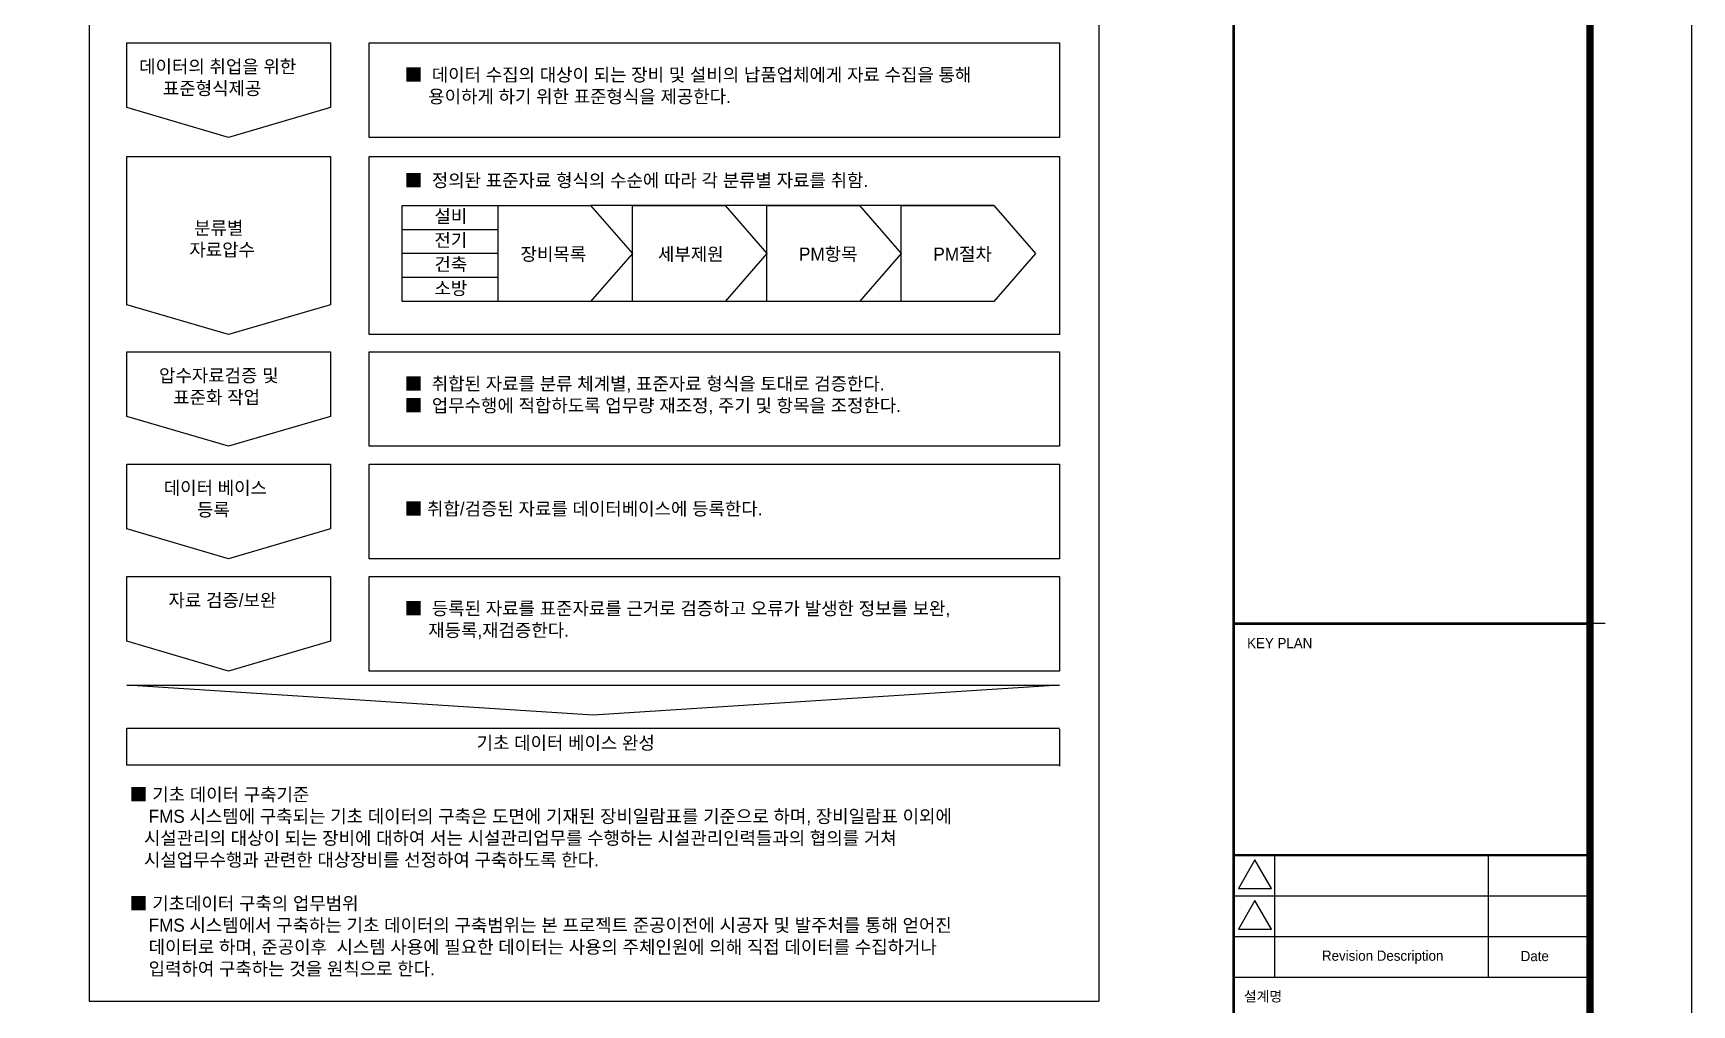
# Model space of a CAD drawing. Header units: millimetres. Extents: x 2538 to 3379, y -887 to -293.
# Drawn here: x 3052.9 to 3378.7, y -664.6 to -473.6 of the extents above; entities that cross this region are included whole.
import ezdxf
from ezdxf.enums import TextEntityAlignment as Align

# ---------------------------------------------------------------- set-up
doc = ezdxf.new("R2010")
doc.units = ezdxf.units.MM
doc.header["$LTSCALE"] = 40
doc.header["$MEASUREMENT"] = 0
doc.layers.get('0').update_dxf_attribs({"linetype": 'CONTINUOUS'})
doc.layers.add('001dmp-FORM', color=7, linetype='CONTINUOUS')
doc.layers.add('1', color=3, linetype='CONTINUOUS')
doc.styles.add('HAUD01', font='Dotum.ttf')
doc.styles.add('돋움', font='Dotum.ttf')

# ---------------------------------------------------------------- blocks, each defined once
blk = doc.blocks.new('FORM_ELEC_SUKWOO$0$')
at = {"layer": '001dmp-FORM'}
for p, q in [((158458, 57114), (157881, 57114)), ((145959, 48364), (145959, 43749)), ((154035, 48364), (154035, 43749)), ((145846, 47108), (145221, 48188)), ((144596, 47108), (145846, 47108)), ((144420, 46826), (157881, 46826)), ((145846, 45570), (145221, 46650)), ((144420, 45288), (157881, 45288)), ((144596, 45570), (145846, 45570)), ((144420, 43749), (157881, 43749))]:
    blk.add_line(p, q, dxfattribs=at)
at = {"layer": '001dmp-FORM', "color": 30}
blk.add_lwpolyline([(161727, 114228), (0, 114228), (0, 0), (161727, 0)], close=True, dxfattribs=at)
at = {"layer": '001dmp-FORM', "const_width": 288}
blk.add_lwpolyline([(5769, 3846), (5769, 110382), (157881, 110382), (157881, 3846)], close=True, dxfattribs=at)
at = {"layer": '001dmp-FORM', "const_width": 96.2}
for points in [[(144420, 3846), (144420, 110382)], [(144420, 57114), (157881, 57114)], [(144420, 48364), (157881, 48364)]]:
    blk.add_lwpolyline(points, dxfattribs=at)
at = {"layer": '001dmp-FORM'}
for points in [[(145221, 48188), (144596, 47108)], [(145221, 46650), (144596, 45570)]]:
    blk.add_lwpolyline(points, dxfattribs=at)
at = {"layer": '001dmp-FORM', "color": 3, "linetype": 'Continuous', "style": '돋움'}
blk.add_text('KEY PLAN', height=384.6, dxfattribs=at).set_placement((144929, 56186))
for s, height, p in [('Revision Description', 384.61, (150049, 44563)), ('Date', 384.6, (155796, 44550))]:
    blk.add_text(s, height=height, dxfattribs=at).set_placement(p, align=Align.MIDDLE_CENTER)
blk.add_text('설계명', height=384.6, dxfattribs=at).set_placement((144805, 43024), align=Align.MIDDLE_LEFT)
blk = doc.blocks.new('FORM_ELEC_SUKWOO')
at = {"layer": '001dmp-FORM'}
blk.add_blockref('FORM_ELEC_SUKWOO$0$', (12, -1), dxfattribs=at)

msp = doc.modelspace()

# ---------------------------------------------------------------- linework, layer by layer
at = {"color": 1}
for p, q in [((3254.49, -475.52), (3254.49, -494.11)), ((3091.25, -494.11), (3071.25, -488.26)), ((3254.49, -497.88), (3254.49, -532.89)), ((3241.58, -507.5), (3162.38, -507.5)), ((3125.37, -512.22), (3144.21, -512.22)), ((3144.21, -516.94), (3125.37, -516.94)), ((3170.61, -516.94), (3162.38, -526.39)), ((3197.01, -516.94), (3188.78, -526.39)), ((3223.4, -516.94), (3215.18, -526.39)), ((3144.21, -521.67), (3125.37, -521.67)), ((3091.25, -532.89), (3071.25, -527.04)), ((3254.49, -536.24), (3254.49, -554.83)), ((3091.25, -554.83), (3071.25, -548.98)), ((3254.49, -558.34), (3254.49, -576.92)), ((3091.25, -576.92), (3071.25, -571.08)), ((3254.49, -580.41), (3254.49, -599)), ((3091.25, -599), (3071.25, -593.16)), ((3162.87, -607.65), (3071.25, -601.8)), ((3254.49, -610.46), (3254.49, -617.71))]:
    msp.add_line(p, q, dxfattribs=at)
for points in [[(3071.25, -488.26), (3071.25, -475.52), (3111.26, -475.52), (3111.26, -488.26), (3091.25, -494.11)], [(3254.49, -494.11), (3118.9, -494.11), (3118.9, -475.52), (3118.9, -475.52), (3254.49, -475.52)], [(3071.25, -527.04), (3071.25, -497.88), (3111.26, -497.88), (3111.26, -527.04), (3091.25, -532.89)], [(3254.49, -532.89), (3118.9, -532.89), (3118.9, -497.88), (3118.9, -497.88), (3254.49, -497.88)], [(3249.8, -516.94), (3241.58, -526.39), (3125.37, -526.39), (3125.37, -507.5), (3162.38, -507.5), (3170.61, -516.94)], [(3162.38, -526.39), (3144.21, -526.39), (3144.21, -507.5), (3162.38, -507.5), (3170.61, -516.94)], [(3188.78, -526.39), (3170.61, -526.39), (3170.61, -507.5), (3188.78, -507.5), (3197.01, -516.94)], [(3215.18, -526.39), (3197.01, -526.39), (3197.01, -507.5), (3215.18, -507.5), (3223.4, -516.94)], [(3241.58, -526.39), (3223.4, -526.39), (3223.4, -507.5), (3241.58, -507.5), (3249.8, -516.94)], [(3071.25, -548.98), (3071.25, -536.24), (3111.26, -536.24), (3111.26, -548.98), (3091.25, -554.83)], [(3254.49, -554.83), (3118.9, -554.83), (3118.9, -536.24), (3118.9, -536.24), (3254.49, -536.24)], [(3071.25, -571.08), (3071.25, -558.34), (3111.26, -558.34), (3111.26, -571.08), (3091.25, -576.92)], [(3254.49, -576.92), (3118.9, -576.92), (3118.9, -558.34), (3118.9, -558.34), (3254.49, -558.34)], [(3071.25, -593.16), (3071.25, -580.41), (3111.26, -580.41), (3111.26, -593.16), (3091.25, -599)], [(3254.49, -599), (3118.9, -599), (3118.9, -580.41), (3118.9, -580.41), (3254.49, -580.41)], [(3071.25, -601.8), (3071.25, -601.8), (3254.49, -601.8), (3254.49, -601.8), (3162.87, -607.65)], [(3254.49, -617.5), (3071.25, -617.5), (3071.25, -610.24), (3071.25, -610.24), (3254.49, -610.24)]]:
    msp.add_lwpolyline(points, dxfattribs=at)
at = {"layer": '1', "color": 7}
for p, q in [((3063.86, -370.51), (3063.86, -663.91)), ((3262.25, -370.51), (3262.25, -663.91)), ((3063.86, -663.91), (3262.25, -663.91))]:
    msp.add_line(p, q, dxfattribs=at)

# ---------------------------------------------------------------- block references
at = {"color": 4, "xscale": 0.005200107262485331, "yscale": 0.005200107262485331, "zscale": 0.005200107262485331}
msp.add_blockref('FORM_ELEC_SUKWOO', (2537.65, -886.68), dxfattribs=at)

# ---------------------------------------------------------------- texts
at = {"insert": (3139.98, -611.85), "char_height": 2.5677, "width": 135.8425, "attachment_point": 1, "style": 'HAUD01'}
msp.add_mtext('기초 데이터 베이스 완성', dxfattribs=at)
at = {"layer": '1', "color": 7, "attachment_point": 1, "style": 'HAUD01'}
for s, insert, char_height, width in [('  데이터의 취업을 위한 \\P       표준형식제공', (3071.82, -478.91), 2.5677, 57.6234), ('■  데이터 수집의 대상이 되는 장비 및 설비의 납품업체에게 자료 수집을 통해\\P     용이하게 하기 위한 표준형식을 제공한다.', (3125.81, -480.52), 2.5677, 135.8425), ('■  정의돤 표준자료 형식의 수순에 따라 각 분류별 자료를 취함.', (3125.81, -501.28), 2.5677, 135.8425), ('설비', (3131.69, -508.31), 2.568, 15.8175), (' 분류별\\P자료압수', (3083.55, -510.64), 2.568, 57.6234), ('전기', (3131.69, -513.03), 2.568, 15.8175), ('건축', (3131.69, -517.75), 2.568, 15.8175), ('장비목록', (3148.61, -515.77), 2.568, 15.8175), ('세부제원', (3175.6, -515.77), 2.568, 15.8175), ('PM항목', (3203.32, -515.77), 2.568, 15.8175), ('PM절차', (3229.72, -515.77), 2.568, 15.8175), ('소방', (3131.69, -522.48), 2.568, 15.8175), ('압수자료검증 및\\P   표준화 작업', (3077.58, -539.63), 2.568, 57.6234), ('■  취합된 자료를 분류 체계별, 표준자료 형식을 토대로 검증한다.\\P■  업무수행에 적합하도록 업무량 재조정, 주기 및 항목을 조정한다.', (3125.81, -541.25), 2.5677, 135.8425), (' 데이터 베이스 \\P        등록', (3077.58, -561.73), 2.568, 57.6234), ('■ 취합/검증된 자료를 데이터베이스에 등록한다.\\P\\P ', (3125.81, -565.82), 2.5677, 135.8425), ('  자료 검증/보완', (3077.58, -583.81), 2.568, 57.6234), ('■  등록된 자료를 표준자료를 근거로 검증하고 오류가 발생한 정보를 보완,\\P     재등록,재검증한다.', (3125.81, -585.42), 2.5677, 135.8425), ('■ 기초 데이터 구축기준\\P    FMS 시스템에 구축되는 기초 데이터의 구축은 도면에 기재된 장비일람표를 기준으로 하며, 장비일람표 이외에\\P   시설관리의 대상이 되는 장비에 대하여 서는 시설관리업무를 수행하는 시설관리인력들과의 협의를 거쳐 \\P   시설업무수행과 관련한 대상장비를 선정하여 구축하도록 한다.\\P\\P■ 기초데이터 구축의 업무범위\\P    FMS 시스템에서 구축하는 기초 데이터의 구축범위는 본 프로젝트 준공이전에 시공자 및 발주처를 통해 얻어진\\P    데이터로 하며, 준공이후  시스템 사용에 필요한 데이터는 사용의 주체인원에 의해 직접 데이터를 수집하거나 \\P    입력하여 구축하는 것을 원칙으로 한다.', (3071.82, -621.99), 2.5677, 180.7002)]:
    msp.add_mtext(s, dxfattribs=dict(at, insert=insert, char_height=char_height, width=width))

doc.saveas('drawing.dxf')
